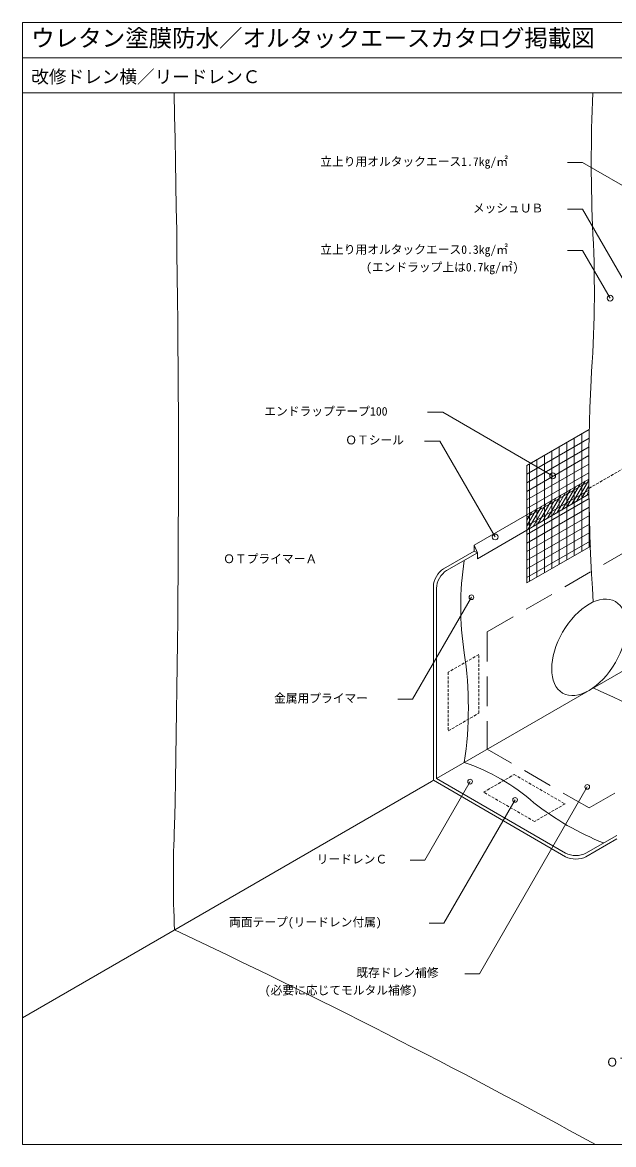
# Model space of a CAD drawing. Units: millimetres, scale not verified. Extents: x -690 to 690, y -478 to 477.
# Drawn here: x -690 to -187, y -478 to 477 of the extents above; entities that cross this region are included whole.
import ezdxf
from ezdxf.enums import TextEntityAlignment as Align

# ---------------------------------------------------------------- set-up
doc = ezdxf.new("R2010")
doc.units = ezdxf.units.MM
doc.header["$LTSCALE"] = 2
doc.linetypes.add('DASHED1', pattern=[1.8, 1.2, -0.6])
doc.linetypes.add('USER1', pattern=[19.05, 12.7, -6.35])
for name, color, linetype, lineweight in [('0-0_0', 7, 'Continuous', 18), ('0-1_WAKU', 7, 'Continuous', 18), ('0-2_KUTAI', 3, 'Continuous', 18), ('0-3_BOUSUI', 1, 'Continuous', 18), ('0-4_MOJI', 7, 'Continuous', 18), ('0-5_HATCH', 9, 'Continuous', 18), ('0-6_KANAMONO', 4, 'Continuous', 18), ('0-7_BOUSUI2', 7, 'USER1', 9), ('0-8_KUTAI2', 3, 'USER1', 18), ('0-9_KANAMONO2', 4, 'DASHED1', 18)]:
    doc.layers.add(name, color=color, linetype=linetype, lineweight=lineweight)
doc.styles.add('ＭＳ ゴシック', font='')
doc.styles.get('ＭＳ ゴシック').set_extended_font_data('MS Gothic')

msp = doc.modelspace()

# ---------------------------------------------------------------- linework, layer by layer
at = {"layer": '0-0_0'}
for p, q in [((-690.063, 447.459), (689.937, 447.459)), ((-260.391, 100.457), (-207.312, 131.102)), ((-260.391, 0.457), (-260.391, 100.457)), ((-260.391, 58.457), (-207.689, 88.885)), ((-260.391, 45.457), (-207.588, 75.943)), ((-260.391, 0.457), (-206.132, 31.784))]:
    msp.add_line(p, q, dxfattribs=at)
at = {"layer": '0-1_WAKU'}
for points in [[(689.937, 417.459), (-690.063, 417.459), (-690.063, 477.459), (689.937, 477.459)], [(-690.063, -477.541), (689.937, -477.541), (689.937, 477.459), (-690.063, 477.459)]]:
    msp.add_lwpolyline(points, close=True, dxfattribs=at)
at = {"layer": '0-2_KUTAI'}
for p, q in [((-341.795, -168.541), (-690.063, -369.614)), ((-340.063, -167.541), (-341.795, -168.541))]:
    msp.add_line(p, q, dxfattribs=at)
at = {"layer": '0-3_BOUSUI'}
for p, q in [((-305.264, 32.55), (-260.391, 58.457)), ((-302.666, 21.05), (-260.391, 45.457)), ((-305.264, 27.55), (-305.264, 32.55)), ((-302.666, 26.05), (-305.264, 27.55))]:
    msp.add_line(p, q, dxfattribs=at)
msp.add_lwpolyline([(-305.264, 32.55), (-302.666, 26.05), (-302.666, 21.05)], dxfattribs=at)
for centre, radius, start, end in [((-14386.383, 96.63), 13829.171, 358.74496, 1.32935), ((1041.088, 357.937), 1246.762, 177.26359, 182.80271), ((-1195.593, 248.439), 992.597, 355.63722, 2.80271), ((1441.221, 95.289), 1648.922, 177.30115, 183.86286), ((-58.095, -19.78), 258.738, 171.24274, 188.75726), ((-620.101, -105.78), 309.811, 351.34765, 8.65235), ((-816.754, -1456.514), 1498.575, 58.10516, 65.86292), ((-369.363, -317.097), 173.823, 48.63609, 71.36391), ((-104.976, 3.835), 242.148, 231.86867, 248.13133), ((421.882, -250.548), 983.409, 177.41932, 182.58068), ((-3323.823, -6158.544), 6482.204, 61.21109, 64.76771)]:
    msp.add_arc(centre, radius, start, end, dxfattribs=at)
at = {"layer": '0-4_MOJI'}
for p, q in [((-213.025, 358.175), (-226.009, 358.175)), ((-213.025, 358.175), (-30.061, 252.541)), ((-332.156, 145.646), (-345.14, 145.646)), ((-332.156, 145.646), (-238.551, 91.603)), ((-357.807, -98.596), (-307.688, -11.787)), ((-370.307, -98.596), (-357.807, -98.596)), ((-347.477, -235.546), (-308.875, -168.684)), ((-300.791, -332.116), (-209.016, -173.157)), ((-331.127, -289.103), (-270.569, -184.213)), ((-359.977, -235.546), (-347.477, -235.546)), ((-343.627, -289.103), (-331.127, -289.103)), ((-313.291, -332.116), (-300.791, -332.116))]:
    msp.add_line(p, q, dxfattribs=at)
for points in [[(-143.575, 198.245), (-213.025, 318.536), (-226.009, 318.536)], [(-189.628, 242.794), (-213.025, 283.319), (-226.009, 283.319)], [(-287.565, 39.584), (-334.657, 121.149), (-347.641, 121.149)]]:
    msp.add_lwpolyline(points, dxfattribs=at)
for centre, radius in [((-189.628, 242.794), 2.5), ((-238.551, 91.603), 2.5), ((-287.565, 39.584), 2.5), ((-307.688, -11.787), 2), ((-308.875, -168.684), 2), ((-209.016, -173.157), 2), ((-270.569, -184.213), 2)]:
    msp.add_circle(centre, radius, dxfattribs=at)
at = {"layer": '0-5_HATCH'}
for p, q in [((-260.391, 100.388), (-207.314, 131.032)), ((-213.813, 27.349), (-213.813, 127.349)), ((-207.463, 123.334), (-207.463, 131.015)), ((-260.391, 93.055), (-207.458, 123.616)), ((-260.391, 85.723), (-207.568, 116.22)), ((-232.863, 16.351), (-232.863, 116.351)), ((-226.513, 20.017), (-226.513, 120.017)), ((-220.163, 23.683), (-220.163, 123.683)), ((-260.391, 78.391), (-207.645, 108.843)), ((-251.913, 5.352), (-251.913, 105.352)), ((-245.563, 9.018), (-245.563, 109.018)), ((-239.213, 12.685), (-239.213, 112.685)), ((-260.391, 71.058), (-207.69, 101.486)), ((-258.263, 1.686), (-258.263, 101.686)), ((-260.391, 63.726), (-207.701, 94.147)), ((-260.391, 56.394), (-207.679, 86.827)), ((-222.222, 67.494), (-210.963, 86.994)), ((-218.097, 69.876), (-207.685, 87.911)), ((-260.391, 49.061), (-207.626, 79.525)), ((-238.719, 57.969), (-227.461, 77.469)), ((-234.595, 60.351), (-223.337, 79.851)), ((-230.47, 62.732), (-219.212, 82.232)), ((-226.346, 65.113), (-215.088, 84.613)), ((-213.973, 72.257), (-207.657, 83.196)), ((-209.848, 74.638), (-207.616, 78.505)), ((-260.391, 41.729), (-207.54, 72.243)), ((-255.217, 48.444), (-243.959, 67.944)), ((-251.093, 50.826), (-239.834, 70.326)), ((-246.968, 53.207), (-235.71, 72.707)), ((-242.844, 55.588), (-231.585, 75.088)), ((-207.463, 31.015), (-207.463, 67.244)), ((-260.391, 34.397), (-207.423, 64.978)), ((-260.391, 49.008), (-252.208, 63.182)), ((-260.391, 53.771), (-256.332, 60.801)), ((-260.391, 27.064), (-207.273, 57.732)), ((-259.342, 46.063), (-248.083, 65.563)), ((-260.391, 19.732), (-207.093, 50.504)), ((-260.391, 12.4), (-206.881, 43.294)), ((-260.391, 5.067), (-206.639, 36.101))]:
    msp.add_line(p, q, dxfattribs=at)
at = {"layer": '0-6_KANAMONO'}
for p, q in [((-331.402, 12.459), (-305.264, 27.55)), ((-328.804, 10.959), (-302.666, 26.05)), ((-340.063, -2.541), (-340.063, -167.541)), ((-337.465, -4.041), (-337.465, -166.041)), ((-337.465, -166.041), (-89.321, -22.775)), ((-340.063, -167.541), (-227.479, -232.541)), ((-337.465, -166.041), (-227.479, -229.541)), ((-210.159, -229.541), (-184.02, -214.45)), ((-210.159, -232.541), (-184.02, -217.45))]:
    msp.add_line(p, q, dxfattribs=at)
for centre, major_axis in [((-331.402, 2.459), (-6.124, -10.607)), ((-328.804, 0.959), (-6.124, -10.607)), ((-218.819, -224.541), (12.247, 0)), ((-218.819, -227.541), (12.247, 0))]:
    msp.add_ellipse(centre, major_axis=major_axis, ratio=0.57735, start_param=3.9269908, end_param=5.4977871, dxfattribs=at)
msp.add_ellipse((-207.561, -54.341), major_axis=(-22.474, -38.926), ratio=0.57735, dxfattribs=at)
at = {"layer": '0-7_BOUSUI2', "linetype": 'DASHED1'}
for points in [[(-327.398, -75.463), (-327.398, -125.463), (-301.417, -110.463), (-301.417, -60.463)], [(-253.988, -202.612), (-297.29, -177.612), (-271.309, -162.612), (-228.008, -187.612)]]:
    msp.add_lwpolyline(points, close=True, dxfattribs=at)
at = {"layer": '0-8_KUTAI2'}
for p, q in [((-294.163, -41.041), (-120.958, 58.959)), ((-294.163, -41.041), (-120.958, 58.959)), ((-294.163, -41.041), (-294.163, -141.041)), ((-207.561, -191.041), (-34.356, -91.041)), ((-207.561, -191.041), (-34.356, -91.041)), ((-207.561, -191.041), (-294.163, -141.041))]:
    msp.add_line(p, q, dxfattribs=at)
at = {"layer": '0-9_KANAMONO2'}
msp.add_line((-207.638, 80.914), (-86.317, 150.959), dxfattribs=at)

# ---------------------------------------------------------------- texts
at = {"layer": '0-1_WAKU', "style": 'ＭＳ ゴシック'}
for s, height, p in [('ウレタン塗膜防水／オルタックエースカタログ掲載図', 14.66, (-682.563, 452.459)), ('改修ドレン横／リードレンＣ', 11, (-682.563, 422.459))]:
    msp.add_text(s, height=height, dxfattribs=at).set_placement(p, align=Align.BOTTOM_LEFT)
at = {"layer": '0-4_MOJI', "style": 'ＭＳ ゴシック'}
for s, p in [('立上り用オルタックエース1.7kg/㎡', (-436.428, 353.175)), ('メッシュＵＢ', (-306.479, 313.536)), ('立上り用オルタックエース0.3kg/㎡', (-436.428, 278.319)), ('(エンドラップ上は0.7kg/㎡)', (-397.443, 263.319)), ('エンドラップテープ100', (-484.087, 140.646)), ('ＯＴシール', (-415.115, 116.149)), ('ＯＴプライマーＡ', (-519.086, 15.053)), ('金属用プライマー', (-475.766, -103.596)), ('リードレンＣ', (-439.447, -240.546)), ('両面テープ(リードレン付属)', (-514.061, -294.103)), ('既存ドレン補修', (-405.755, -337.116)), ('(必要に応じてモルタル補修)', (-483.725, -352.116)), ('ＯＴプライマーＡ', (-192.83, -413.345))]:
    msp.add_text(s, height=7.331, dxfattribs=at).set_placement(p, align=Align.BOTTOM_LEFT)

doc.saveas('drawing.dxf')
